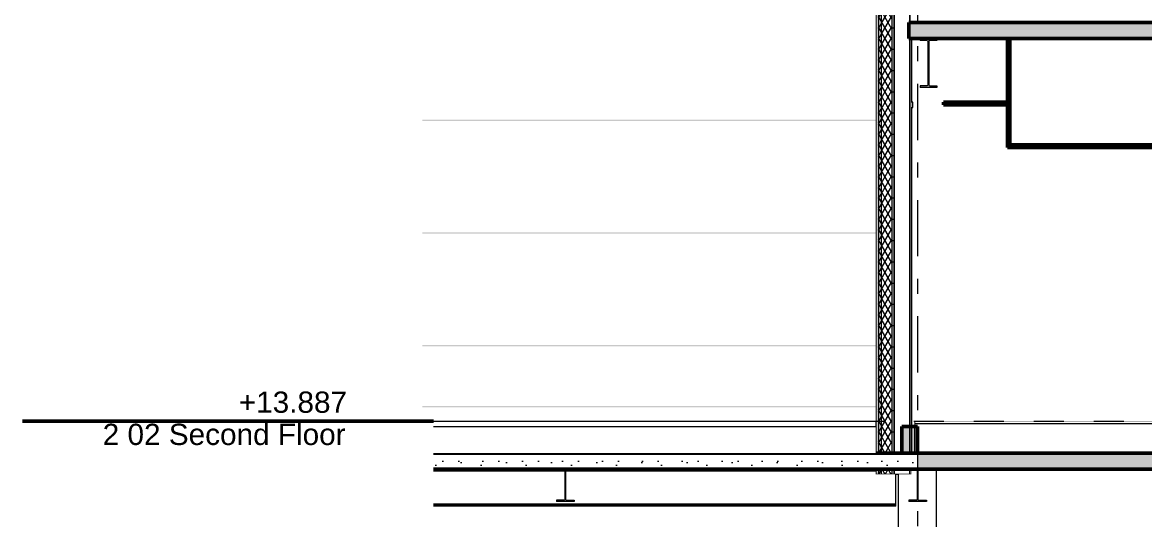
# Model space of a CAD drawing. Header units: millimetres. Extents: x -46169 to 228156, y -86316 to 18123.
# Drawn here: x 101246 to 111793, y -73937 to -69259 of the extents above; entities that cross this region are included whole.
import ezdxf
from ezdxf.enums import TextEntityAlignment as Align

# ---------------------------------------------------------------- set-up
doc = ezdxf.new("R2010")
doc.units = ezdxf.units.MM
doc.header["$MEASUREMENT"] = 0
for name, pattern in [('Dashed', [2822.222233, 1411.111116, -1411.111116]), ('Double Dashed', [1093.611073, 529.166651, -211.666656, 141.111112, -211.666656]), ('Wipeout_Contour', [1000, 0, -1000])]:
    doc.linetypes.add(name, pattern=pattern)
for name, color, linetype, lineweight, true_color in [('0_Pen_No__105', 7, 'Continuous', 15, 0xa6a6a6), ('0_Pen_No__25', 7, 'Continuous', 50, 0x2a2a2a), ('A-20-M_Floor_Slab_Pen_No__148', 7, 'Continuous', 0, 0x444444), ('A-230-M_FLOOR.IFC Import_Pen_No__104', 7, 'Continuous', 15, 0xa6a6a6), ('A-230-M_FLOOR.IFC Import_Pen_No__109', 7, 'Continuous', 15, 0xa6a6a6), ('A-230-M_FLOOR.IFC Import_Pen_No__24', 7, 'Continuous', 50, 0x2a2a2a), ('A-230-M_FLOOR.IFC Import_Pen_No__29', 7, 'Continuous', 50, 0x2a2a2a), ('New_A-15-MG_Structural_Grid_Phase_2_Pen_No__222', 7, 'Continuous', 13, 0x65af33), ('New_A-20-M_Ceiling_Pen_No__107', 7, 'Continuous', 15, 0xa6a6a6), ('New_A-20-M_Ceiling_Pen_No__29', 7, 'Continuous', 50, 0x2a2a2a), ('New_A-20-M_Floor_Slab_Pen_No__147', 7, 'Continuous', 0, 0x606060), ('New_A-20-M_Floor_Slab_Pen_No__149', 7, 'Continuous', 0, 0x2a2a2a), ('New_A-25-M_Wall_Ext_Pen_No__107', 7, 'Continuous', 15, 0xa6a6a6), ('New_A-25-M_Wall_Int_Pen_No__107', 7, 'Continuous', 15, 0xa6a6a6), ('New_A-25-M_Wall_Int_Pen_No__27', 7, 'Continuous', 50, 0x2a2a2a)]:
    doc.layers.add(name, color=color, linetype=linetype, lineweight=lineweight, true_color=true_color)
for name, color, linetype, lineweight in [('0_Pen_No__6', 7, 'Continuous', 35), ('A-230-M_FLOOR.IFC Import_Pen_No__4', 7, 'Continuous', 20), ('New_A-20-M_Floor_Slab_Pen_No__146', 8, 'Continuous', 0), ('New_A-20-M_Floor_Slab_Pen_No__4', 7, 'Continuous', 20), ('New_A-25-M_Curtain_Wall_Pen_No__87', 8, 'Continuous', 20), ('New_A-25-M_Wall_Ext_Pen_No__1', 7, 'Continuous', 13), ('New_A-25-M_Wall_Ext_Pen_No__87', 8, 'Continuous', 20), ('New_A-25-M_Wall_Int_Pen_No__87', 8, 'Continuous', 20), ('S-280-M_STRUCT_FRAME.IFC Import_Pen_No__1', 7, 'Continuous', 13), ('S-280-M_STRUCT_FRAME.IFC Import_Pen_No__160', 5, 'Continuous', 200), ('S-280-M_STRUCT_FRAME.IFC Import_Pen_No__90', 8, 'Continuous', 20)]:
    doc.layers.add(name, color=color, linetype=linetype, lineweight=lineweight)
for name, color, linetype in [('A-230-M_FLOOR.IFC Import', 7, 'Continuous'), ('New_A-15-MG_Structural_Grid_Phase_2', 7, 'Continuous'), ('New_A-20-M_Ceiling', 7, 'Continuous'), ('New_A-20-M_Floor_Slab', 7, 'Continuous'), ('New_A-25-M_Curtain_Wall', 7, 'Continuous'), ('New_A-25-M_Wall_Ext', 7, 'Continuous'), ('New_A-25-M_Wall_Int', 7, 'Continuous'), ('S-280-M_STRUCT_FRAME.IFC Import', 7, 'Continuous')]:
    doc.layers.add(name, color=color, linetype=linetype)
doc.styles.add('GENERATED_STYLE_1', font='')
doc.styles.get('GENERATED_STYLE_1').set_extended_font_data('Swis721 BT')
pattern_1 = [(60, (104446.777, -81110.96), (-43.30127, 25), []), (120, (104446.777, -81110.96), (43.30127, 25), [])]
pattern_2 = [(0, (104446.78, -81110.96), (0, 200), [])]
pattern_3 = [(270, (104446.78, -81110.96), (173.205, 0), [0, -100]), (270, (104533.38, -81160.96), (173.205, 0), [0, -100])]
pattern_4 = [(45, (104446.8, -81110.96), (-367.423, 367.423), [50, -250]), (45, (104369.13, -80821.2), (-367.423, 367.423), [50, -250]), (105, (104446.8, -81110.96), (501.91, 134.486), [50, -250]), (105, (104658.9, -80898.83), (501.91, 134.486), [50, -250]), (165, (104482.13, -81075.6), (134.486, 501.91), [50, -250]), (165, (104694.26, -80863.47), (134.486, 501.91), [50, -250]), (45, (104411.42, -81075.61), (-70.7107, 70.7107), [0, -100, 0, -150]), (90, (104446.78, -81040.25), (-100, 0), [0, -75, 0, -125])]
pattern_5 = [(0, (104446.8, -81110.96), (0, 779.423), [48.75, -401.25]), (0, (104671.8, -80721.25), (0, 779.423), [48.75, -401.25]), (60, (104446.8, -81110.96), (-675, 389.711), [48.75, -401.25]), (60, (104896.8, -81110.96), (-675, 389.711), [48.75, -401.25]), (120, (104495.5, -81110.96), (675, 389.711), [48.75, -401.25]), (120, (104945.5, -81110.96), (675, 389.711), [48.75, -401.25]), (0, (104446.78, -81035.96), (0, 150), [0, -150, 0, -225]), (45, (104521.78, -81035.96), (-106.066, 106.066), [0, -112.5, 0, -187.5])]

# ---------------------------------------------------------------- blocks, each defined once
blk = doc.blocks.new('Section Elem_12_1', base_point=(104447, -81111))
at = {"color": 254, "linetype": 'Wipeout_Contour', "lineweight": 0, "ltscale": 555747.73873}
blk.add_wipeout([(109630, -73011), (109630, -73036), (126600, -73036), (126600, -73011)], dxfattribs=at).dxf.layer = 'New_A-20-M_Floor_Slab'
at = {"color": 254, "linetype": 'Wipeout_Contour', "lineweight": 0, "ltscale": 556064.372429}
blk.add_wipeout([(109630, -73036), (109630, -73311), (126600, -73311), (126600, -73036)], dxfattribs=at).dxf.layer = 'New_A-20-M_Floor_Slab'
at = {"layer": 'New_A-20-M_Floor_Slab_Pen_No__149', "linetype": 'Continuous', "flags": 128}
blk.add_lwpolyline([(109630, -73011), (109630, -73036), (109630, -73311)], dxfattribs=at)
at = {"layer": 'New_A-20-M_Floor_Slab_Pen_No__4', "linetype": 'Continuous'}
blk.add_line((118611, -73011), (109630, -73011), dxfattribs=at)
at = {"layer": 'New_A-20-M_Floor_Slab_Pen_No__4', "linetype": 'Continuous', "flags": 128}
blk.add_lwpolyline([(148461, -73036), (138339, -73036), (126600, -73036), (109630, -73036)], dxfattribs=at)
blk = doc.blocks.new('Section Elem_53_1', base_point=(104447, -81111))
at = {"color": 254, "linetype": 'Wipeout_Contour', "lineweight": 0, "ltscale": 547612.943847}
blk.add_wipeout([(109586, -68986), (109586, -69261), (126600, -69261), (126600, -68986)], dxfattribs=at).dxf.layer = 'New_A-20-M_Floor_Slab'
blk = doc.blocks.new('Section Elem_75_1', base_point=(104447, -81111))
at = {"color": 254, "linetype": 'Wipeout_Contour', "lineweight": 0, "ltscale": 3695750.171490896}
blk.add_wipeout([(112129, -69411), (110528, -69411), (110528, -70411), (112667, -70411), (112667, -69411), (112301, -69411), (112301, -69424), (112229, -69424), (112222, -69427), (112219, -69434), (112219, -69491), (112219, -69691), (112219, -69746), (112222, -69753), (112229, -69756), (112301, -69756), (112301, -69769), (112129, -69769), (112129, -69756), (112201, -69756), (112208, -69753), (112211, -69746), (112211, -69691), (112211, -69491), (112211, -69434), (112208, -69427), (112201, -69424), (112129, -69424)], dxfattribs=at).dxf.layer = 'New_A-25-M_Wall_Int'
at = {"color": 254, "linetype": 'Wipeout_Contour', "lineweight": 0, "ltscale": 4827132.812737104}
blk.add_wipeout([(109601, -70011), (109615, -70011), (109615, -70061), (109601, -70061), (109601, -73061), (109630, -73061), (109630, -73011), (112752, -73011), (112752, -70436), (110503, -70436), (110503, -70411), (110503, -70036), (109903, -70036), (109903, -70011), (110503, -70011), (110503, -69411), (109839, -69411), (109839, -69428), (109776, -69428), (109769, -69431), (109766, -69438), (109766, -69846), (109769, -69853), (109776, -69856), (109839, -69856), (109839, -69873), (109684, -69873), (109684, -69856), (109746, -69856), (109754, -69853), (109757, -69846), (109757, -69438), (109754, -69431), (109746, -69428), (109684, -69428), (109684, -69411), (109601, -69411)], dxfattribs=at).dxf.layer = 'New_A-25-M_Wall_Int'
at = {"layer": 'New_A-25-M_Wall_Int_Pen_No__87', "linetype": 'Continuous'}
blk.add_line((112752, -73011), (112752, -70436), dxfattribs=at)
blk = doc.blocks.new('Section Elem_88_1', base_point=(104447, -81111))
at = {"layer": 'New_A-25-M_Wall_Ext_Pen_No__107', "linetype": 'Continuous'}
blk.add_hatch(color=256, dxfattribs=at).paths.add_polyline_path([(109293, -63694), (109266, -63694), (109266, -73511), (109293, -73511), (109293, -73461), (109293, -73311)])
at = {"color": 254, "linetype": 'Wipeout_Contour', "lineweight": 0, "ltscale": 516245.259654}
blk.add_wipeout([(109293, -63694), (109293, -73311), (109318, -73311), (109318, -63694)], dxfattribs=at).dxf.layer = 'New_A-25-M_Wall_Ext'
at = {"color": 254, "linetype": 'Wipeout_Contour', "lineweight": 0, "ltscale": 526844.639906}
blk.add_wipeout([(109293, -73461), (109293, -73511), (109318, -73511), (109318, -73461)], dxfattribs=at).dxf.layer = 'New_A-25-M_Wall_Ext'
at = {"layer": 'New_A-25-M_Wall_Ext_Pen_No__107', "linetype": 'Continuous'}
h = blk.add_hatch(dxfattribs=at)
h.set_pattern_fill('Batt_Insulation_0001', color=256, style=0, pattern_type=2)
h.set_pattern_definition(pattern_1)
h.paths.add_polyline_path([(109293, -63694), (109293, -73311), (109318, -73311), (109318, -63694)])
h = blk.add_hatch(dxfattribs=at)
h.set_pattern_fill('Batt_Insulation_0001', color=256, style=0, pattern_type=2)
h.set_pattern_definition(pattern_1)
h.paths.add_polyline_path([(109293, -73461), (109293, -73511), (109318, -73511), (109318, -73461)])
at = {"color": 254, "linetype": 'Wipeout_Contour', "lineweight": 0, "ltscale": 516457.101284}
blk.add_wipeout([(109418, -63694), (109318, -63694), (109318, -73311), (109418, -73311)], dxfattribs=at).dxf.layer = 'New_A-25-M_Wall_Ext'
at = {"color": 254, "linetype": 'Wipeout_Contour', "lineweight": 0, "ltscale": 527052.141202}
blk.add_wipeout([(109318, -73511), (109418, -73511), (109418, -73461), (109318, -73461)], dxfattribs=at).dxf.layer = 'New_A-25-M_Wall_Ext'
at = {"layer": 'New_A-25-M_Wall_Ext_Pen_No__107', "linetype": 'Continuous'}
h = blk.add_hatch(dxfattribs=at)
h.set_pattern_fill('Batt_Insulation_0001', color=256, style=0, pattern_type=2)
h.set_pattern_definition(pattern_1)
h.paths.add_polyline_path([(109418, -63694), (109318, -63694), (109318, -73311), (109418, -73311)])
h = blk.add_hatch(dxfattribs=at)
h.set_pattern_fill('Batt_Insulation_0001', color=256, style=0, pattern_type=2)
h.set_pattern_definition(pattern_1)
h.paths.add_polyline_path([(109318, -73511), (109418, -73511), (109418, -73461), (109318, -73461)])
at = {"layer": 'New_A-25-M_Wall_Ext_Pen_No__1', "linetype": 'Continuous'}
for p, q in [((109266, -63694), (109266, -73311)), ((109318, -63694), (109318, -73311)), ((109266, -73311), (109266, -73461)), ((109266, -73461), (109266, -73511)), ((109318, -73461), (109318, -73511))]:
    blk.add_line(p, q, dxfattribs=at)
at = {"layer": 'New_A-25-M_Wall_Ext_Pen_No__1', "linetype": 'Continuous', "flags": 128}
blk.add_lwpolyline([(109293, -63694), (109293, -73311), (109293, -73461), (109293, -73511)], dxfattribs=at)
at = {"color": 254, "linetype": 'Wipeout_Contour', "lineweight": 0, "ltscale": 516657.090287}
blk.add_wipeout([(109436, -63694), (109418, -63694), (109418, -73311), (109436, -73311)], dxfattribs=at).dxf.layer = 'New_A-25-M_Wall_Ext'
at = {"color": 254, "linetype": 'Wipeout_Contour', "lineweight": 0, "ltscale": 527248.033905}
blk.add_wipeout([(109418, -73511), (109436, -73511), (109436, -73461), (109418, -73461)], dxfattribs=at).dxf.layer = 'New_A-25-M_Wall_Ext'
at = {"layer": 'New_A-25-M_Wall_Ext_Pen_No__107', "linetype": 'Continuous'}
h = blk.add_hatch(dxfattribs=at)
h.set_pattern_fill('Plywood_0001', color=256, style=0, pattern_type=2)
h.set_pattern_definition(pattern_2)
h.paths.add_polyline_path([(109436, -63694), (109418, -63694), (109418, -73311), (109436, -73311)])
at = {"layer": 'New_A-25-M_Wall_Ext_Pen_No__107', "linetype": 'Continuous', "lineweight": 0, "true_color": 0x535353}
for points in [[(109439, -63694), (109436, -63694), (109436, -73311), (109439, -73311)], [(109436, -73511), (109439, -73511), (109439, -73461), (109436, -73461)]]:
    blk.add_hatch(color=251, dxfattribs=at).paths.add_polyline_path(points)
at = {"layer": 'New_A-25-M_Wall_Ext_Pen_No__107', "linetype": 'Continuous'}
h = blk.add_hatch(dxfattribs=at)
h.set_pattern_fill('Plywood_0001', color=256, style=0, pattern_type=2)
h.set_pattern_definition(pattern_2)
h.paths.add_polyline_path([(109418, -73511), (109436, -73511), (109436, -73461), (109418, -73461)])
at = {"color": 254, "linetype": 'Wipeout_Contour', "lineweight": 0, "ltscale": 516941.910655}
blk.add_wipeout([(109583, -63694), (109439, -63694), (109439, -73311), (109583, -73311)], dxfattribs=at).dxf.layer = 'New_A-25-M_Wall_Ext'
at = {"color": 254, "linetype": 'Wipeout_Contour', "lineweight": 0, "ltscale": 527527.02977}
blk.add_wipeout([(109439, -73511), (109583, -73511), (109583, -73461), (109439, -73461)], dxfattribs=at).dxf.layer = 'New_A-25-M_Wall_Ext'
at = {"layer": 'New_A-25-M_Wall_Ext_Pen_No__107', "linetype": 'Continuous', "lineweight": 0, "true_color": 0x535353}
for points in [[(109586, -68961), (109586, -63694), (109583, -63694), (109583, -73311), (109586, -73311), (109586, -69261)], [(109583, -73511), (109586, -73511), (109586, -73461), (109583, -73461)]]:
    blk.add_hatch(color=251, dxfattribs=at).paths.add_polyline_path(points)
at = {"layer": 'New_A-25-M_Wall_Ext_Pen_No__1', "linetype": 'Continuous'}
for p, q in [((109418, -63694), (109418, -73311)), ((109436, -63694), (109436, -73311)), ((109439, -63694), (109439, -73311)), ((109418, -73461), (109418, -73511)), ((109436, -73461), (109436, -73511)), ((109439, -73461), (109439, -73511))]:
    blk.add_line(p, q, dxfattribs=at)
at = {"color": 254, "linetype": 'Wipeout_Contour', "lineweight": 0, "ltscale": 512485.373859}
blk.add_wipeout([(109586, -68961), (109601, -68961), (109601, -63694), (109586, -63694)], dxfattribs=at).dxf.layer = 'New_A-25-M_Wall_Ext'
at = {"color": 254, "linetype": 'Wipeout_Contour', "lineweight": 0, "ltscale": 522995.3168}
blk.add_wipeout([(109586, -69261), (109586, -73311), (109601, -73311), (109601, -69261)], dxfattribs=at).dxf.layer = 'New_A-25-M_Wall_Ext'
at = {"color": 254, "linetype": 'Wipeout_Contour', "lineweight": 0, "ltscale": 527801.059615}
blk.add_wipeout([(109586, -73511), (109601, -73511), (109601, -73461), (109586, -73461)], dxfattribs=at).dxf.layer = 'New_A-25-M_Wall_Ext'
at = {"layer": 'New_A-25-M_Wall_Ext_Pen_No__107', "linetype": 'Continuous'}
h = blk.add_hatch(dxfattribs=at)
h.set_pattern_fill('Plaster_0001', color=256, style=0, pattern_type=2)
h.set_pattern_definition(pattern_3)
h.paths.add_polyline_path([(109586, -68961), (109601, -68961), (109601, -63694), (109586, -63694)])
h = blk.add_hatch(dxfattribs=at)
h.set_pattern_fill('Plaster_0001', color=256, style=0, pattern_type=2)
h.set_pattern_definition(pattern_3)
h.paths.add_polyline_path([(109586, -69261), (109586, -73311), (109601, -73311), (109601, -69261)])
h = blk.add_hatch(dxfattribs=at)
h.set_pattern_fill('Plaster_0001', color=256, style=0, pattern_type=2)
h.set_pattern_definition([(270, (104446.78, -81110.96), (173.205, 0), [0, -100]), (270, (104533.38, -81160.96), (173.205, 0), [0, -100])])
h.paths.add_polyline_path([(109586, -73511), (109601, -73511), (109601, -73461), (109586, -73461)])
at = {"layer": 'New_A-25-M_Wall_Ext_Pen_No__1', "linetype": 'Continuous'}
for p, q in [((109583, -63694), (109583, -73311)), ((109601, -63694), (109601, -68961)), ((109601, -69261), (109601, -73311)), ((109583, -73461), (109583, -73511)), ((109586, -73461), (109586, -73511)), ((109601, -73461), (109601, -73511))]:
    blk.add_line(p, q, dxfattribs=at)
at = {"layer": 'New_A-25-M_Wall_Ext_Pen_No__1', "linetype": 'Continuous', "flags": 128}
for points in [[(109601, -63694), (109586, -63694), (109583, -63694), (109439, -63694), (109436, -63694), (109418, -63694), (109318, -63694), (109293, -63694), (109266, -63694)], [(109586, -63694), (109586, -68961), (109586, -68986), (109586, -69261), (109586, -73311)], [(109601, -73511), (109586, -73511), (109583, -73511), (109439, -73511), (109436, -73511), (109418, -73511), (109318, -73511), (109293, -73511), (109266, -73511)]]:
    blk.add_lwpolyline(points, dxfattribs=at)
blk = doc.blocks.new('Section Elem_96_1', base_point=(104447, -81111))
at = {"color": 254, "linetype": 'Wipeout_Contour', "lineweight": 0, "ltscale": 520290.691157}
blk.add_wipeout([(109601, -70061), (109615, -70061), (109615, -70011), (109601, -70011)], dxfattribs=at).dxf.layer = 'New_A-25-M_Curtain_Wall'
at = {"layer": 'New_A-25-M_Curtain_Wall_Pen_No__87', "linetype": 'Continuous'}
for p, q in [((109615, -70011), (109601, -70011)), ((109615, -70061), (109615, -70011)), ((109601, -70061), (109615, -70061))]:
    blk.add_line(p, q, dxfattribs=at)
blk = doc.blocks.new('Section Elem_127_1', base_point=(104447, -81111))
at = {"layer": 'New_A-20-M_Ceiling_Pen_No__107', "linetype": 'Continuous'}
blk.add_hatch(color=256, dxfattribs=at).paths.add_polyline_path([(110503, -70411), (110503, -70436), (118610, -70436), (118610, -70411)])
at = {"layer": 'New_A-20-M_Ceiling_Pen_No__29', "linetype": 'Continuous'}
for p, q in [((110503, -70411), (110503, -70436)), ((110528, -70411), (110503, -70411)), ((118610, -70436), (110503, -70436)), ((118610, -70411), (110528, -70411)), ((118610, -70411), (118610, -70436))]:
    blk.add_line(p, q, dxfattribs=at)
blk = doc.blocks.new('Section Elem_130_1', base_point=(104447, -81111))
at = {"layer": 'New_A-25-M_Wall_Int_Pen_No__107', "linetype": 'Continuous', "lineweight": 0, "true_color": 0x292929}
blk.add_hatch(color=250, dxfattribs=at).paths.add_polyline_path([(110503, -70411), (110528, -70411), (110528, -69386), (110503, -69386)])
at = {"layer": 'New_A-25-M_Wall_Int_Pen_No__27', "linetype": 'Continuous'}
for p, q in [((110503, -69386), (110503, -70011)), ((110528, -69386), (110503, -69386)), ((110528, -69386), (110528, -70411)), ((110503, -70011), (110503, -70036)), ((110503, -70036), (110503, -70411))]:
    blk.add_line(p, q, dxfattribs=at)
blk = doc.blocks.new('Section Elem_131_1', base_point=(104447, -81111))
at = {"layer": 'New_A-20-M_Ceiling_Pen_No__107', "linetype": 'Continuous'}
blk.add_hatch(color=256, dxfattribs=at).paths.add_polyline_path([(110503, -70036), (110503, -70011), (109903, -70011), (109903, -70036)])
at = {"layer": 'New_A-20-M_Ceiling_Pen_No__29', "linetype": 'Continuous'}
for p, q in [((109903, -70011), (109903, -70036)), ((110503, -70011), (109903, -70011)), ((110503, -70036), (109903, -70036))]:
    blk.add_line(p, q, dxfattribs=at)
blk = doc.blocks.new('Section Elem_132_1', base_point=(104447, -81111))
at = {"color": 254, "linetype": 'Wipeout_Contour', "lineweight": 0, "ltscale": 509605.554787}
blk.add_wipeout([(105108, -73011), (109266, -73011), (109266, -64511), (105108, -64511)], dxfattribs=at).dxf.layer = 'New_A-25-M_Wall_Ext'
at = {"layer": 'New_A-25-M_Wall_Ext_Pen_No__87', "linetype": 'Continuous'}
for p, q in [((105108, -64511), (109266, -64511)), ((105108, -73011), (109266, -73011))]:
    blk.add_line(p, q, dxfattribs=at)
blk = doc.blocks.new('Section Elem_148_1', base_point=(104447, -81111))
at = {"color": 254, "linetype": 'Wipeout_Contour', "lineweight": 0, "ltscale": 527139.629367}
blk.add_wipeout([(109630, -73311), (109293, -73311), (109293, -73461), (109630, -73461)], dxfattribs=at).dxf.layer = 'New_A-20-M_Floor_Slab'
at = {"layer": 'New_A-20-M_Floor_Slab_Pen_No__146', "linetype": 'Continuous'}
h = blk.add_hatch(dxfattribs=at)
h.set_pattern_fill('Structural_Concrete_0001', color=256, style=0, pattern_type=2)
h.set_pattern_definition(pattern_4)
h.paths.add_polyline_path([(109630, -73311), (109293, -73311), (109293, -73461), (109630, -73461)])
at = {"layer": 'New_A-20-M_Floor_Slab_Pen_No__147', "linetype": 'Continuous'}
blk.add_line((109630, -73311), (109630, -73461), dxfattribs=at)
at = {"color": 254, "linetype": 'Wipeout_Contour', "lineweight": 0, "ltscale": 519628.578155}
blk.add_wipeout([(105108, -73461), (109266, -73461), (109266, -73311), (105108, -73311)], dxfattribs=at).dxf.layer = 'New_A-20-M_Floor_Slab'
at = {"layer": 'New_A-20-M_Floor_Slab_Pen_No__146', "linetype": 'Continuous'}
h = blk.add_hatch(dxfattribs=at)
h.set_pattern_fill('Structural_Concrete_0001', color=256, style=0, pattern_type=2)
h.set_pattern_definition(pattern_4)
h.paths.add_polyline_path([(105108, -73461), (109266, -73461), (109266, -73311), (105108, -73311)])
blk = doc.blocks.new('Section Elem_186_1', base_point=(104447, -81111))
at = {"color": 254, "linetype": 'Wipeout_Contour', "lineweight": 0, "ltscale": 3173643.029979279}
blk.add_wipeout([(109481, -73511), (109481, -77061), (109833, -77061), (109833, -73461), (109742, -73461), (109742, -73471), (109672, -73471), (109665, -73474), (109663, -73480), (109663, -73746), (109665, -73752), (109672, -73755), (109742, -73755), (109742, -73765), (109577, -73765), (109577, -73755), (109648, -73755), (109654, -73752), (109657, -73746), (109657, -73480), (109654, -73474), (109648, -73471), (109601, -73471), (109601, -73511)], dxfattribs=at).dxf.layer = 'New_A-25-M_Wall_Int'
at = {"layer": 'New_A-25-M_Wall_Int_Pen_No__87', "linetype": 'Continuous'}
for p, q in [((109481, -77061), (109481, -73511)), ((109833, -73461), (109833, -77061))]:
    blk.add_line(p, q, dxfattribs=at)
blk = doc.blocks.new('Section Elem_387_1', base_point=(104447, -81111))
at = {"color": 254, "linetype": 'Wipeout_Contour', "lineweight": 0, "ltscale": 514851.087494}
blk.add_wipeout([(106265, -73461), (105108, -73461), (105108, -73471), (106265, -73471)], dxfattribs=at).dxf.layer = 'S-280-M_STRUCT_FRAME.IFC Import'
at = {"color": 254, "linetype": 'Wipeout_Contour', "lineweight": 0, "ltscale": 521982.27879}
blk.add_wipeout([(106431, -73471), (109266, -73471), (109266, -73461), (106431, -73461)], dxfattribs=at).dxf.layer = 'S-280-M_STRUCT_FRAME.IFC Import'
at = {"color": 254, "linetype": 'Wipeout_Contour', "lineweight": 0, "ltscale": 520897.984441}
blk.add_wipeout([(109456, -73812), (109456, -73803), (105108, -73803), (105108, -73812)], dxfattribs=at).dxf.layer = 'S-280-M_STRUCT_FRAME.IFC Import'
at = {"color": 254, "linetype": 'Wipeout_Contour', "lineweight": 0, "ltscale": 773367.976424}
blk.add_wipeout([(105108, -73471), (105108, -73474), (106342, -73474), (106336, -73471), (106265, -73471), (106265, -73471)], dxfattribs=at).dxf.layer = 'S-280-M_STRUCT_FRAME.IFC Import'
at = {"color": 254, "linetype": 'Wipeout_Contour', "lineweight": 0, "ltscale": 780529.912304}
blk.add_wipeout([(106354, -73474), (109266, -73474), (109266, -73471), (106431, -73471), (106431, -73471), (106360, -73471)], dxfattribs=at).dxf.layer = 'S-280-M_STRUCT_FRAME.IFC Import'
at = {"color": 254, "linetype": 'Wipeout_Contour', "lineweight": 0, "ltscale": 773522.359803}
blk.add_wipeout([(105108, -73474), (105108, -73481), (106345, -73481), (106345, -73480), (106342, -73474), (106342, -73474)], dxfattribs=at).dxf.layer = 'S-280-M_STRUCT_FRAME.IFC Import'
at = {"color": 254, "linetype": 'Wipeout_Contour', "lineweight": 0, "ltscale": 780412.297935}
blk.add_wipeout([(106351, -73481), (109266, -73481), (109266, -73474), (106354, -73474), (106354, -73474), (106351, -73480)], dxfattribs=at).dxf.layer = 'S-280-M_STRUCT_FRAME.IFC Import'
at = {"color": 254, "linetype": 'Wipeout_Contour', "lineweight": 0, "ltscale": 2336630.136590679}
blk.add_wipeout([(105108, -73792), (109456, -73792), (109456, -73511), (109266, -73511), (109266, -73481), (106351, -73481), (106351, -73746), (106354, -73752), (106360, -73755), (106431, -73755), (106431, -73765), (106265, -73765), (106265, -73755), (106336, -73755), (106342, -73752), (106345, -73746), (106345, -73481), (105108, -73481)], dxfattribs=at).dxf.layer = 'S-280-M_STRUCT_FRAME.IFC Import'
at = {"layer": 'S-280-M_STRUCT_FRAME.IFC Import_Pen_No__90', "linetype": 'Continuous'}
for p, q in [((106265, -73471), (105108, -73471)), ((106345, -73481), (105108, -73481)), ((109266, -73481), (106351, -73481)), ((109266, -73471), (106431, -73471))]:
    blk.add_line(p, q, dxfattribs=at)
at = {"color": 254, "linetype": 'Wipeout_Contour', "lineweight": 0, "ltscale": 520872.035699}
blk.add_wipeout([(109456, -73800), (109456, -73792), (105108, -73792), (105108, -73800)], dxfattribs=at).dxf.layer = 'S-280-M_STRUCT_FRAME.IFC Import'
at = {"color": 254, "linetype": 'Wipeout_Contour', "lineweight": 0, "ltscale": 520883.599019}
blk.add_wipeout([(109456, -73803), (109456, -73800), (105108, -73800), (105108, -73803)], dxfattribs=at).dxf.layer = 'S-280-M_STRUCT_FRAME.IFC Import'
at = {"layer": 'S-280-M_STRUCT_FRAME.IFC Import_Pen_No__90', "linetype": 'Continuous'}
for p, q in [((109456, -73792), (109456, -73511)), ((109456, -73792), (105108, -73792)), ((109456, -73803), (105108, -73803)), ((109456, -73812), (105108, -73812)), ((109456, -73800), (109456, -73792)), ((109456, -73803), (109456, -73800)), ((109456, -73812), (109456, -73803))]:
    blk.add_line(p, q, dxfattribs=at)
blk = doc.blocks.new('Section Elem_398_1', base_point=(104447, -81111))
at = {"layer": 'S-280-M_STRUCT_FRAME.IFC Import_Pen_No__160', "linetype": 'Continuous', "lineweight": 0, "true_color": 0x00007f}
blk.add_hatch(color=176, dxfattribs=at).paths.add_polyline_path([(109577, -73765), (109742, -73765), (109742, -73755), (109672, -73755), (109665, -73752), (109663, -73746), (109663, -73480), (109665, -73474), (109672, -73471), (109742, -73471), (109742, -73461), (109577, -73461), (109577, -73471), (109648, -73471), (109654, -73474), (109657, -73480), (109657, -73746), (109654, -73752), (109648, -73755), (109577, -73755)])
at = {"layer": 'S-280-M_STRUCT_FRAME.IFC Import_Pen_No__1', "linetype": 'Continuous'}
for p, q in [((109577, -73461), (109577, -73471)), ((109742, -73461), (109742, -73471)), ((109577, -73755), (109577, -73765)), ((109742, -73765), (109577, -73765)), ((109742, -73755), (109742, -73765))]:
    blk.add_line(p, q, dxfattribs=at)
at = {"layer": 'S-280-M_STRUCT_FRAME.IFC Import_Pen_No__1', "linetype": 'Continuous', "flags": 128}
for points in [[(109654, -73474), (109648, -73471), (109577, -73471)], [(109654, -73474), (109657, -73480), (109657, -73746), (109654, -73752)], [(109665, -73474), (109663, -73480), (109663, -73746), (109665, -73752)], [(109742, -73471), (109672, -73471), (109665, -73474)], [(109654, -73752), (109648, -73755), (109577, -73755)], [(109665, -73752), (109672, -73755), (109742, -73755)]]:
    blk.add_lwpolyline(points, dxfattribs=at)
at = {"layer": 'S-280-M_STRUCT_FRAME.IFC Import_Pen_No__90', "linetype": 'Continuous'}
for p, q in [((109648, -73471), (109648, -73471)), ((109654, -73474), (109657, -73480)), ((109657, -73480), (109657, -73746)), ((109577, -73755), (109577, -73765)), ((109648, -73755), (109648, -73755)), ((109657, -73746), (109654, -73752))]:
    blk.add_line(p, q, dxfattribs=at)
blk = doc.blocks.new('Section Elem_404_1', base_point=(104447, -81111))
at = {"layer": 'S-280-M_STRUCT_FRAME.IFC Import_Pen_No__160', "linetype": 'Continuous', "lineweight": 0, "true_color": 0x00007f}
blk.add_hatch(color=176, dxfattribs=at).paths.add_polyline_path([(106265, -73765), (106431, -73765), (106431, -73755), (106360, -73755), (106354, -73752), (106351, -73746), (106351, -73480), (106354, -73474), (106360, -73471), (106431, -73471), (106431, -73461), (106265, -73461), (106265, -73471), (106336, -73471), (106342, -73474), (106345, -73480), (106345, -73746), (106342, -73752), (106336, -73755), (106265, -73755)])
at = {"layer": 'S-280-M_STRUCT_FRAME.IFC Import_Pen_No__1', "linetype": 'Continuous'}
for p, q in [((106265, -73461), (106265, -73471)), ((106431, -73461), (106431, -73471)), ((106265, -73755), (106265, -73765)), ((106431, -73765), (106265, -73765)), ((106431, -73755), (106431, -73765))]:
    blk.add_line(p, q, dxfattribs=at)
at = {"layer": 'S-280-M_STRUCT_FRAME.IFC Import_Pen_No__1', "linetype": 'Continuous', "flags": 128}
for points in [[(106342, -73474), (106336, -73471), (106265, -73471)], [(106342, -73474), (106345, -73480), (106345, -73746), (106342, -73752)], [(106354, -73474), (106351, -73480), (106351, -73746), (106354, -73752)], [(106431, -73471), (106360, -73471), (106354, -73474)], [(106342, -73752), (106336, -73755), (106265, -73755)], [(106354, -73752), (106360, -73755), (106431, -73755)]]:
    blk.add_lwpolyline(points, dxfattribs=at)
at = {"layer": 'S-280-M_STRUCT_FRAME.IFC Import_Pen_No__90', "linetype": 'Continuous'}
for p, q in [((106265, -73461), (106265, -73471)), ((106336, -73471), (106336, -73471)), ((106342, -73474), (106345, -73480)), ((106345, -73480), (106345, -73746)), ((106265, -73755), (106265, -73765)), ((106336, -73755), (106336, -73755)), ((106345, -73746), (106342, -73752))]:
    blk.add_line(p, q, dxfattribs=at)
blk = doc.blocks.new('Section Elem_405_1', base_point=(104447, -81111))
at = {"color": 254, "linetype": 'Wipeout_Contour', "lineweight": 0, "ltscale": 556563.278494}
blk.add_wipeout([(109660, -73461), (126600, -73461), (126600, -73311), (109660, -73311)], dxfattribs=at).dxf.layer = 'A-230-M_FLOOR.IFC Import'
at = {"layer": 'A-230-M_FLOOR.IFC Import_Pen_No__109', "linetype": 'Continuous'}
h = blk.add_hatch(dxfattribs=at)
h.set_pattern_fill('Lightweight_Concrete_0001', color=256, style=0, pattern_type=2)
h.set_pattern_definition(pattern_5)
h.paths.add_polyline_path([(109660, -73461), (126600, -73461), (126600, -73311), (109660, -73311)])
at = {"layer": 'A-230-M_FLOOR.IFC Import_Pen_No__29', "linetype": 'Continuous'}
for p, q in [((109742, -73461), (109660, -73461)), ((112129, -73461), (109742, -73461))]:
    blk.add_line(p, q, dxfattribs=at)
at = {"layer": 'A-230-M_FLOOR.IFC Import_Pen_No__29', "linetype": 'Continuous', "flags": 128}
blk.add_lwpolyline([(149005, -73311), (148561, -73311), (148558, -73311), (148494, -73311), (148491, -73311), (148476, -73311), (148461, -73311), (138339, -73311), (126600, -73311), (109660, -73311)], dxfattribs=at)
blk = doc.blocks.new('Section Elem_408_1', base_point=(104447, -81111))
at = {"color": 254, "linetype": 'Wipeout_Contour', "lineweight": 0, "ltscale": 520282.882965}
blk.add_wipeout([(105108, -73461), (109660, -73461), (109660, -73311), (105108, -73311)], dxfattribs=at).dxf.layer = 'A-230-M_FLOOR.IFC Import'
at = {"layer": 'A-230-M_FLOOR.IFC Import_Pen_No__109', "linetype": 'Continuous'}
h = blk.add_hatch(dxfattribs=at)
h.set_pattern_fill('Lightweight_Concrete_0001', color=256, style=0, pattern_type=2)
h.set_pattern_definition(pattern_5)
h.paths.add_polyline_path([(105108, -73461), (109660, -73461), (109660, -73311), (105108, -73311)])
at = {"layer": 'A-230-M_FLOOR.IFC Import_Pen_No__29', "linetype": 'Continuous'}
for p, q in [((109266, -73311), (105108, -73311)), ((109293, -73311), (109266, -73311)), ((109293, -73461), (109266, -73461))]:
    blk.add_line(p, q, dxfattribs=at)
at = {"layer": 'A-230-M_FLOOR.IFC Import_Pen_No__29', "linetype": 'Continuous', "flags": 128}
for points in [[(109660, -73311), (109630, -73311), (109601, -73311), (109586, -73311), (109583, -73311), (109510, -73311), (109439, -73311), (109436, -73311), (109418, -73311), (109318, -73311), (109293, -73311)], [(109266, -73461), (106431, -73461), (106265, -73461), (105108, -73461)], [(109660, -73461), (109630, -73461), (109601, -73461), (109586, -73461), (109583, -73461), (109577, -73461), (109439, -73461), (109436, -73461), (109418, -73461), (109318, -73461), (109293, -73461)]]:
    blk.add_lwpolyline(points, dxfattribs=at)
blk = doc.blocks.new('Section Elem_413_1', base_point=(104447, -81111))
at = {"layer": 'A-230-M_FLOOR.IFC Import_Pen_No__104', "linetype": 'Continuous', "lineweight": 0, "true_color": 0x535353}
blk.add_hatch(color=251, dxfattribs=at).paths.add_polyline_path([(109510, -73311), (109660, -73311), (109660, -73061), (109510, -73061)])
at = {"layer": 'A-230-M_FLOOR.IFC Import_Pen_No__24', "linetype": 'Continuous'}
for p, q in [((109510, -73061), (109510, -73311)), ((109660, -73061), (109510, -73061)), ((109660, -73061), (109660, -73311))]:
    blk.add_line(p, q, dxfattribs=at)
blk = doc.blocks.new('Section Elem_414_1', base_point=(104447, -81111))
at = {"color": 254, "linetype": 'Wipeout_Contour', "lineweight": 0, "ltscale": 519177.095822}
blk.add_wipeout([(105108, -73311), (109266, -73311), (109266, -73061), (105108, -73061)], dxfattribs=at).dxf.layer = 'A-230-M_FLOOR.IFC Import'
at = {"layer": 'A-230-M_FLOOR.IFC Import_Pen_No__4', "linetype": 'Continuous'}
blk.add_line((105108, -73061), (109266, -73061), dxfattribs=at)
blk = doc.blocks.new('Section Elem_431_1', base_point=(104447, -81111))
at = {"layer": 'S-280-M_STRUCT_FRAME.IFC Import_Pen_No__160', "linetype": 'Continuous', "lineweight": 0, "true_color": 0x00007f}
blk.add_hatch(color=176, dxfattribs=at).paths.add_polyline_path([(109684, -69873), (109839, -69873), (109839, -69856), (109776, -69856), (109769, -69853), (109766, -69846), (109766, -69438), (109769, -69431), (109776, -69428), (109839, -69428), (109839, -69411), (109684, -69411), (109684, -69428), (109746, -69428), (109754, -69431), (109757, -69438), (109757, -69846), (109754, -69853), (109746, -69856), (109684, -69856)])
at = {"layer": 'S-280-M_STRUCT_FRAME.IFC Import_Pen_No__1', "linetype": 'Continuous'}
for p, q in [((109684, -69411), (109684, -69428)), ((109839, -69411), (109839, -69428)), ((109684, -69856), (109684, -69873)), ((109839, -69873), (109684, -69873)), ((109839, -69856), (109839, -69873))]:
    blk.add_line(p, q, dxfattribs=at)
at = {"layer": 'S-280-M_STRUCT_FRAME.IFC Import_Pen_No__1', "linetype": 'Continuous', "flags": 128}
for points in [[(109754, -69431), (109746, -69428), (109684, -69428)], [(109754, -69431), (109757, -69438), (109757, -69846), (109754, -69853)], [(109769, -69431), (109766, -69438), (109766, -69846), (109769, -69853)], [(109839, -69428), (109776, -69428), (109769, -69431)], [(109754, -69853), (109746, -69856), (109684, -69856)], [(109769, -69853), (109776, -69856), (109839, -69856)]]:
    blk.add_lwpolyline(points, dxfattribs=at)
at = {"layer": 'S-280-M_STRUCT_FRAME.IFC Import_Pen_No__90', "linetype": 'Continuous'}
for p, q in [((109684, -69411), (109684, -69428)), ((109746, -69428), (109746, -69428)), ((109754, -69431), (109757, -69438)), ((109757, -69438), (109757, -69846)), ((109684, -69856), (109684, -69873)), ((109746, -69856), (109746, -69856)), ((109757, -69846), (109754, -69853))]:
    blk.add_line(p, q, dxfattribs=at)
blk = doc.blocks.new('Section Elem_437_1', base_point=(104447, -81111))
at = {"color": 254, "linetype": 'Wipeout_Contour', "lineweight": 0, "ltscale": 548028.005068}
blk.add_wipeout([(109576, -69411), (126600, -69411), (126600, -69261), (109576, -69261)], dxfattribs=at).dxf.layer = 'A-230-M_FLOOR.IFC Import'
at = {"layer": 'A-230-M_FLOOR.IFC Import_Pen_No__109', "linetype": 'Continuous'}
h = blk.add_hatch(dxfattribs=at)
h.set_pattern_fill('Lightweight_Concrete_0001', color=256, style=0, pattern_type=2)
h.set_pattern_definition(pattern_5)
h.paths.add_polyline_path([(109576, -69411), (126600, -69411), (126600, -69261), (109576, -69261)])
at = {"layer": 'A-230-M_FLOOR.IFC Import_Pen_No__29', "linetype": 'Continuous'}
for p, q in [((109576, -69261), (109576, -69411)), ((109586, -69261), (109576, -69261)), ((109684, -69411), (109576, -69411)), ((109839, -69411), (109684, -69411)), ((112129, -69411), (109839, -69411))]:
    blk.add_line(p, q, dxfattribs=at)
at = {"layer": 'A-230-M_FLOOR.IFC Import_Pen_No__29', "linetype": 'Continuous', "flags": 128}
blk.add_lwpolyline([(148848, -69261), (138339, -69261), (126600, -69261), (109601, -69261), (109586, -69261)], dxfattribs=at)
blk = doc.blocks.new('Standard grid marker[1]_1', base_point=(109660, -62275))
at = {"layer": 'New_A-15-MG_Structural_Grid_Phase_2_Pen_No__222', "linetype": 'Double Dashed'}
blk.add_line((109660, -63275), (109660, -84111), dxfattribs=at)
at = {"layer": 'New_A-15-MG_Structural_Grid_Phase_2_Pen_No__222', "style": 'GENERATED_STYLE_1'}
for tag, p in [('AC_MarkerText_1_0', (109660, -61731)), ('AC_MarkerText_1_1', (109660, -85568))]:
    blk.add_attdef(tag, text='', height=350, rotation=360, dxfattribs=at).set_placement(p, align=Align.MIDDLE_CENTER)
blk = doc.blocks.new('A03 Atrium Longitudinal Section_STORY_MARKER', base_point=(104447, -81111))
at = {"layer": '0_Pen_No__105', "linetype": 'Dashed', "ltscale": 0.2}
blk.add_line((105108, -73011), (184115, -73011), dxfattribs=at)
at = {"layer": '0_Pen_No__25', "linetype": 'Continuous'}
blk.add_line((105108, -73011), (105008, -73011), dxfattribs=at)
at = {"color": 254, "linetype": 'Wipeout_Contour', "lineweight": 0, "ltscale": 505277.095021}
blk.add_wipeout([(101246, -72714), (101246, -73307), (104908, -73307), (104908, -72714)], dxfattribs=at)
at = {"layer": '0_Pen_No__25', "linetype": 'Continuous'}
for p, q in [((101246, -73011), (104308, -73011)), ((104708, -73011), (104308, -73011)), ((104708, -73011), (104908, -73011)), ((105008, -73011), (104908, -73011))]:
    blk.add_line(p, q, dxfattribs=at)
at = {"layer": '0_Pen_No__6', "char_height": 200, "attachment_point": 1, "style": 'GENERATED_STYLE_1'}
for s, insert in [('\\A1;{\\fSwis721 BT|b0|i0|c0|p34;+13.887}', (103279, -72732)), ('\\A1;{\\fSwis721 BT|b0|i0|c0|p34;2 02 Second Floor}', (102000, -73035))]:
    blk.add_mtext(s, dxfattribs=dict(at, insert=insert))

msp = doc.modelspace()

# ---------------------------------------------------------------- block references
at = {"layer": 'New_A-20-M_Floor_Slab'}
for name in ['Section Elem_53_1', 'Section Elem_12_1']:
    msp.add_blockref(name, (104447, -81111), dxfattribs=at)

# ---------------------------------------------------------------- next in the draw order: block references
at = {"layer": 'New_A-25-M_Wall_Int'}
msp.add_blockref('Section Elem_75_1', (104447, -81111), dxfattribs=at)

# ---------------------------------------------------------------- next in the draw order: block references
at = {"layer": 'New_A-20-M_Ceiling'}
for name in ['Section Elem_131_1', 'Section Elem_127_1']:
    msp.add_blockref(name, (104447, -81111), dxfattribs=at)
at = {"layer": 'New_A-25-M_Wall_Ext'}
msp.add_blockref('Section Elem_88_1', (104447, -81111), dxfattribs=at)
at = {"layer": 'New_A-25-M_Wall_Int'}
msp.add_blockref('Section Elem_130_1', (104447, -81111), dxfattribs=at)
at = {"layer": 'S-280-M_STRUCT_FRAME.IFC Import'}
msp.add_blockref('Section Elem_431_1', (104447, -81111), dxfattribs=at)

# ---------------------------------------------------------------- next in the draw order: block references
at = {"layer": 'A-230-M_FLOOR.IFC Import'}
msp.add_blockref('Section Elem_437_1', (104447, -81111), dxfattribs=at)
at = {"layer": 'New_A-20-M_Floor_Slab'}
msp.add_blockref('Section Elem_148_1', (104447, -81111), dxfattribs=at)
at = {"layer": 'New_A-25-M_Curtain_Wall'}
msp.add_blockref('Section Elem_96_1', (104447, -81111), dxfattribs=at)
at = {"layer": 'New_A-25-M_Wall_Ext'}
msp.add_blockref('Section Elem_132_1', (104447, -81111), dxfattribs=at)

# ---------------------------------------------------------------- next in the draw order: hatches: boundary and pattern name
at = {"layer": 'A-20-M_Floor_Slab_Pen_No__148', "linetype": 'Continuous'}
for points in [[(109266, -70175), (109266, -70187), (105005, -70187), (105005, -70175)], [(109266, -71235), (109266, -71247), (105005, -71247), (105005, -71235)], [(109266, -72295), (109266, -72307), (105005, -72307), (105005, -72295)], [(109266, -72869), (109266, -72881), (105005, -72881), (105005, -72869)]]:
    msp.add_hatch(color=256, dxfattribs=at).paths.add_polyline_path(points)

# ---------------------------------------------------------------- next in the draw order: block references
at = {"layer": 'New_A-25-M_Wall_Int'}
msp.add_blockref('Section Elem_186_1', (104447, -81111), dxfattribs=at)

# ---------------------------------------------------------------- next in the draw order: block references
at = {"layer": 'S-280-M_STRUCT_FRAME.IFC Import'}
for name in ['Section Elem_387_1', 'Section Elem_398_1']:
    msp.add_blockref(name, (104447, -81111), dxfattribs=at)

# ---------------------------------------------------------------- next in the draw order: block references
at = {"layer": 'A-230-M_FLOOR.IFC Import'}
msp.add_blockref('Section Elem_405_1', (104447, -81111), dxfattribs=at)
at = {"layer": 'S-280-M_STRUCT_FRAME.IFC Import'}
msp.add_blockref('Section Elem_404_1', (104447, -81111), dxfattribs=at)

# ---------------------------------------------------------------- next in the draw order: block references
at = {"layer": 'A-230-M_FLOOR.IFC Import'}
msp.add_blockref('Section Elem_408_1', (104447, -81111), dxfattribs=at)

# ---------------------------------------------------------------- next in the draw order: block references
for name in ['Section Elem_414_1', 'Section Elem_413_1']:
    msp.add_blockref(name, (104447, -81111), dxfattribs=at)

# ---------------------------------------------------------------- next in the draw order: block references
at = {"layer": 'New_A-15-MG_Structural_Grid_Phase_2', "color": 8, "linetype": 'Continuous', "lineweight": 15}
msp.add_blockref('Standard grid marker[1]_1', (109660, -62275), dxfattribs=at)

# ---------------------------------------------------------------- next in the draw order: block references
at = {"linetype": 'Continuous', "lineweight": 0}
msp.add_blockref('A03 Atrium Longitudinal Section_STORY_MARKER', (104447, -81111), dxfattribs=at)

doc.saveas('drawing.dxf')
